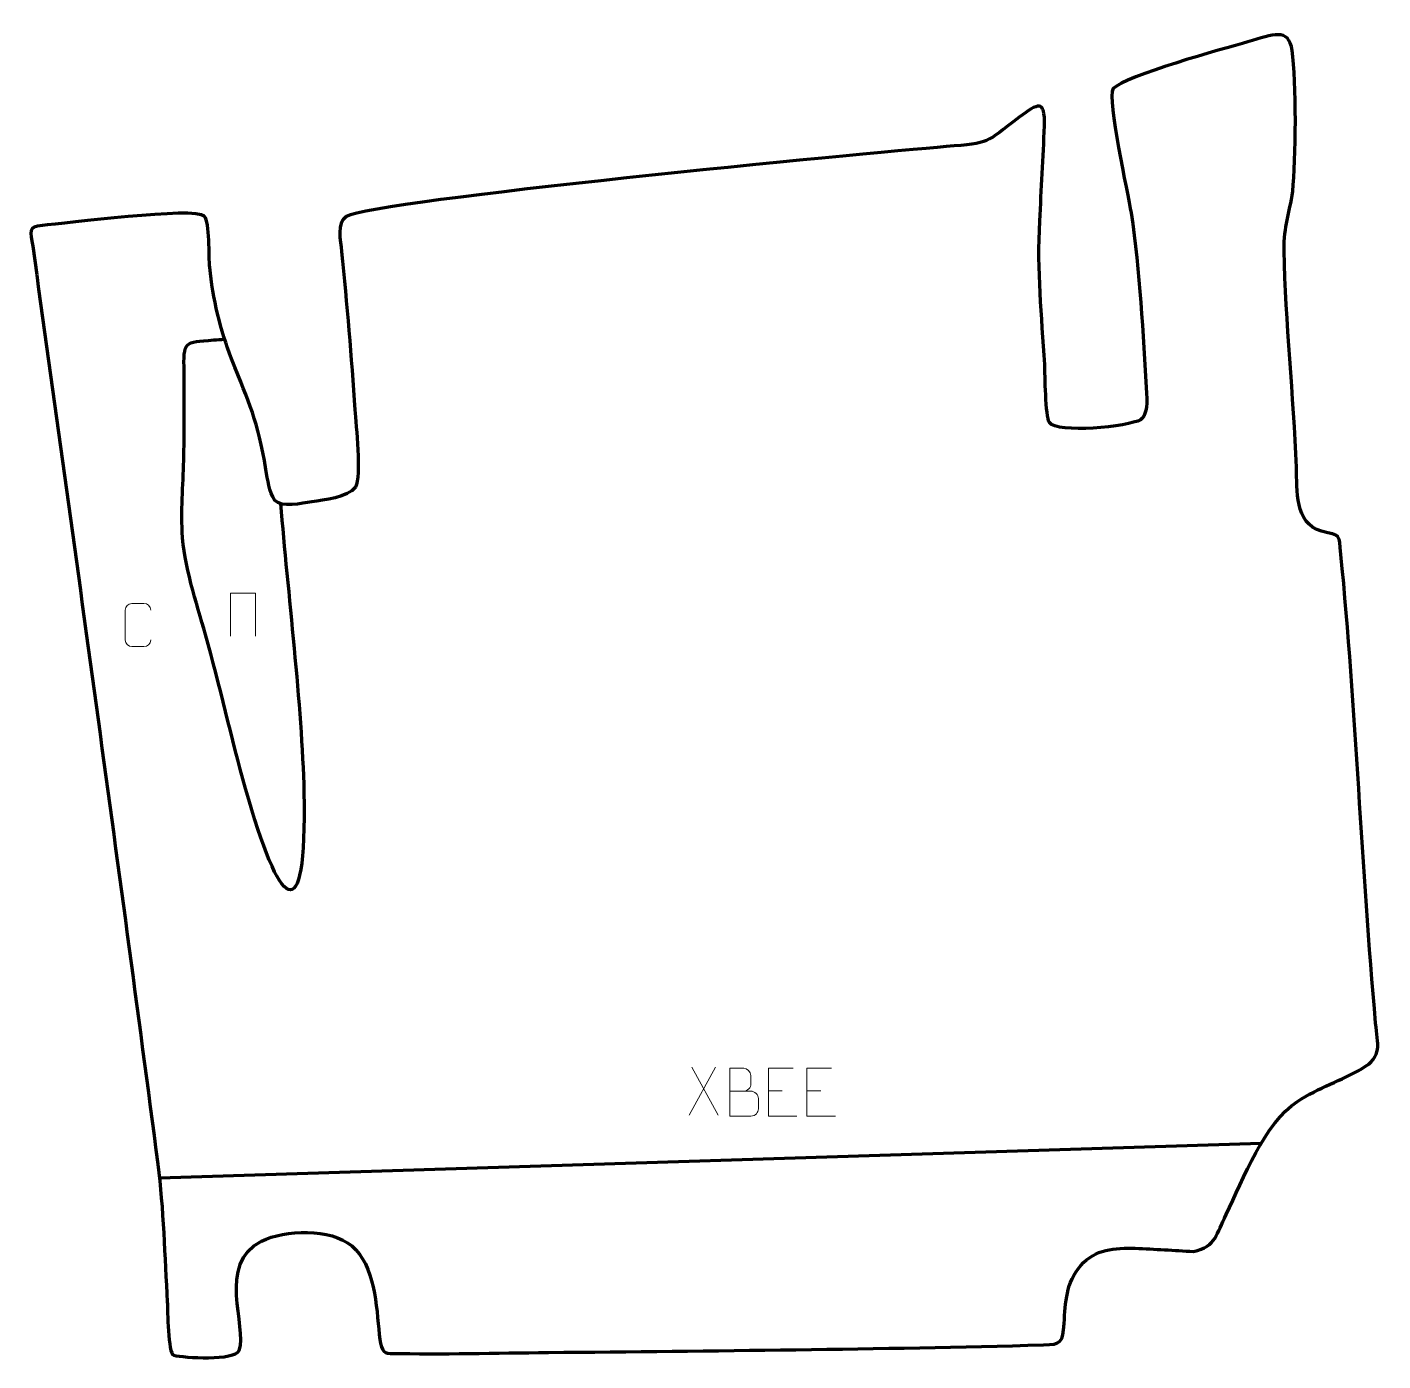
# Model space of a CAD drawing. Header units: millimetres. Extents: x -816 to -111, y 437 to 1130.
import ezdxf

# ---------------------------------------------------------------- set-up
doc = ezdxf.new("R2010")
doc.units = ezdxf.units.MM
doc.header["$MEASUREMENT"] = 0
doc.layers.add('layer 1', color=7, linetype='Continuous', plot=False)
doc.layers.add('layer 2', color=7, linetype='Continuous')
doc.layers.add('layer 3', color=7, linetype='Continuous')

msp = doc.modelspace()

# ---------------------------------------------------------------- linework, layer by layer
at = {"layer": 'layer 1', "color": 250, "lineweight": 9}
for points, knots in [([(-710.2067, 813.9027), (-710.2067, 813.9027), (-710.2067, 836.253), (-710.2067, 836.253), (-710.2067, 836.253), (-710.2067, 836.253), (-697.0884, 836.253), (-697.0884, 836.253), (-697.0884, 836.253), (-697.0884, 836.253), (-697.0884, 813.9027), (-697.0884, 813.9027)], [0, 0, 0, 0, 0.25, 0.25, 0.25, 0.25, 0.5, 0.5, 0.5, 0.5, 1, 1, 1, 1]), ([(-751.5843, 811.8761), (-751.7095, 809.7951), (-753.2117, 808.4699), (-755.1354, 808.4602), (-755.1354, 808.4602), (-757.224, 808.4605), (-759.3126, 808.4605), (-761.4009, 808.4602), (-761.4009, 808.4602), (-763.1251, 808.3658), (-764.8915, 810.0537), (-764.8815, 811.8605), (-764.8815, 811.8605), (-764.8811, 817.0287), (-764.8811, 822.1964), (-764.8815, 827.3638), (-764.8815, 827.3638), (-764.8777, 829.2789), (-763.3132, 830.8188), (-761.3853, 830.8067), (-761.3853, 830.8067), (-759.3023, 830.8067), (-757.2188, 830.8067), (-755.1354, 830.8067), (-755.1354, 830.8067), (-753.3919, 830.8385), (-751.6082, 829.5026), (-751.5843, 827.3192)], [0, 0, 0, 0, 0.125, 0.125, 0.125, 0.125, 0.25, 0.25, 0.25, 0.25, 0.375, 0.375, 0.375, 0.375, 0.5, 0.5, 0.5, 0.5, 0.625, 0.625, 0.625, 0.625, 0.75, 0.75, 0.75, 0.75, 1, 1, 1, 1]), ([(-450.683, 577.5379), (-447.0444, 577.5383), (-443.4573, 577.5383), (-439.8179, 577.5379), (-439.8179, 577.5379), (-437.8425, 577.5206), (-435.9189, 575.7845), (-435.9189, 573.7349), (-435.9189, 573.7349), (-435.9193, 572.6063), (-435.9193, 569.5569), (-435.9189, 568.428), (-435.9189, 568.428), (-435.9013, 566.5701), (-437.4434, 564.5562), (-439.7649, 564.5731), (-439.7649, 564.5731), (-443.4047, 564.5735), (-447.0441, 564.5735), (-450.683, 564.5731), (-450.683, 564.5731), (-450.683, 572.8914), (-450.683, 581.2092), (-450.683, 589.5267), (-450.683, 589.5267), (-448.3093, 589.5267), (-445.9352, 589.5267), (-443.561, 589.5267), (-443.561, 589.5267), (-441.8802, 589.5443), (-439.7834, 587.6338), (-439.7657, 585.6714), (-439.7657, 585.6714), (-439.7661, 583.6053), (-439.7661, 583.4593), (-439.7657, 581.3928), (-439.7657, 581.3928), (-439.7484, 579.3267), (-441.6029, 577.5206), (-443.6129, 577.5379)], [0, 0, 0, 0, 0.09090909, 0.09090909, 0.09090909, 0.09090909, 0.18181818, 0.18181818, 0.18181818, 0.18181818, 0.27272727, 0.27272727, 0.27272727, 0.27272727, 0.36363636, 0.36363636, 0.36363636, 0.36363636, 0.45454545, 0.45454545, 0.45454545, 0.45454545, 0.54545455, 0.54545455, 0.54545455, 0.54545455, 0.63636364, 0.63636364, 0.63636364, 0.63636364, 0.72727273, 0.72727273, 0.72727273, 0.72727273, 0.81818182, 0.81818182, 0.81818182, 0.81818182, 1, 1, 1, 1]), ([(-417.8598, 589.5267), (-417.8598, 589.5267), (-430.7337, 589.5267), (-430.7337, 589.5267), (-430.7337, 589.5267), (-430.7337, 589.5267), (-430.7337, 564.5731), (-430.7337, 564.5731), (-430.7337, 564.5731), (-430.7337, 564.5731), (-415.8679, 564.5731), (-415.8679, 564.5731)], [0, 0, 0, 0, 0.25, 0.25, 0.25, 0.25, 0.5, 0.5, 0.5, 0.5, 1, 1, 1, 1]), ([(-397.8598, 589.5267), (-397.8598, 589.5267), (-410.7337, 589.5267), (-410.7337, 589.5267), (-410.7337, 589.5267), (-410.7337, 589.5267), (-410.7337, 564.5731), (-410.7337, 564.5731), (-410.7337, 564.5731), (-410.7337, 564.5731), (-395.8679, 564.5731), (-395.8679, 564.5731)], [0, 0, 0, 0, 0.25, 0.25, 0.25, 0.25, 0.5, 0.5, 0.5, 0.5, 1, 1, 1, 1])]:
    msp.add_open_spline(points, degree=3, knots=knots, dxfattribs=at)
for points in [[(-458.1972, 590.0147), (-458.1972, 590.0147), (-471.9378, 565.1189), (-471.9378, 565.1189)], [(-470.4832, 590.0147), (-470.4832, 590.0147), (-456.7426, 565.0612), (-456.7426, 565.0612)], [(-430.7337, 577.647), (-430.7337, 577.647), (-423.5656, 577.647), (-423.5656, 577.647)], [(-410.7337, 577.647), (-410.7337, 577.647), (-403.5656, 577.647), (-403.5656, 577.647)]]:
    msp.add_open_spline(points, degree=3, dxfattribs=at)
at = {"layer": 'layer 2', "color": 140, "lineweight": 158}
msp.add_open_spline([(-684.1819, 882.6925), (-680.4841, 837.618), (-673.0768, 777.753), (-671.9936, 732.662), (-671.9936, 732.662), (-670.5839, 657.8439), (-684.7521, 672.2871), (-702.3601, 734.7457), (-702.3601, 734.7457), (-709.836, 761.2638), (-715.642, 788.2032), (-723.1438, 814.7356), (-723.1438, 814.7356), (-727.8564, 831.2237), (-734.5028, 851.0109), (-735.2374, 867.9767), (-735.2374, 867.9767), (-735.8085, 881.1644), (-734.7008, 894.4666), (-734.3712, 907.658), (-734.3712, 907.658), (-734.1581, 922.156), (-734.0687, 936.6228), (-734.2722, 951.1221), (-734.2722, 951.1221), (-734.5253, 967.0882), (-734.5266, 966.4954), (-718.8353, 967.6972), (-718.8353, 967.6972), (-716.9598, 967.8408), (-715.0856, 967.965), (-713.2103, 968.1161)], degree=3, knots=[0, 0, 0, 0, 0.11111111, 0.11111111, 0.11111111, 0.11111111, 0.22222222, 0.22222222, 0.22222222, 0.22222222, 0.33333333, 0.33333333, 0.33333333, 0.33333333, 0.44444444, 0.44444444, 0.44444444, 0.44444444, 0.55555556, 0.55555556, 0.55555556, 0.55555556, 0.66666667, 0.66666667, 0.66666667, 0.66666667, 0.77777778, 0.77777778, 0.77777778, 0.77777778, 1, 1, 1, 1], dxfattribs=at)
msp.add_open_spline([(-174.7881, 550.2794), (-174.7881, 550.2794), (-747.0616, 532.3078), (-747.0616, 532.3078)], degree=3, dxfattribs=at)
at = {"layer": 'layer 3', "color": 242, "lineweight": 158}
msp.add_open_spline([(-652.4389, 1013.7376), (-652.9757, 1019.0578), (-655.278, 1028.75), (-650.0008, 1031.7593), (-650.0008, 1031.7593), (-634.7181, 1040.4741), (-381.1752, 1064.5096), (-338.3652, 1068.1189), (-338.3652, 1068.1189), (-314.64, 1070.1023), (-318.722, 1069.6774), (-300.4108, 1083.4202), (-300.4108, 1083.4202), (-290.5343, 1090.6314), (-287.1212, 1092.9614), (-287.246, 1078.8483), (-287.246, 1078.8483), (-288.0874, 1062.4088), (-288.8692, 1045.9662), (-289.7488, 1029.5287), (-289.7488, 1029.5287), (-291.1568, 1003.2152), (-288.7194, 980.9017), (-287.187, 954.9319), (-287.187, 954.9319), (-286.9863, 949.7221), (-286.8259, 928.022), (-284.7638, 924.8455), (-284.7638, 924.8455), (-280.9754, 919.0099), (-243.4843, 922.5395), (-237.3715, 926.3079), (-237.3715, 926.3079), (-234.7659, 928.3376), (-233.8042, 932.2106), (-234.303, 940.1536), (-234.303, 940.1536), (-236.2598, 971.3154), (-237.5381, 1002.9284), (-242.3043, 1033.7899), (-242.3043, 1033.7899), (-243.9831, 1043.5361), (-254.8651, 1092.7682), (-251.6351, 1098.2576), (-251.6351, 1098.2576), (-245.323, 1104.957), (-194.576, 1118.8428), (-181.5976, 1122.5711), (-181.5976, 1122.5711), (-168.4697, 1126.3424), (-160.4049, 1130.1971), (-158.616, 1117.9877), (-158.616, 1117.9877), (-156.2723, 1101.9867), (-156.6589, 1061.0274), (-158.3332, 1045.0118), (-158.3332, 1045.0118), (-160.0458, 1032.5319), (-162.8975, 1027.7194), (-162.783, 1013.9632), (-162.783, 1013.9632), (-162.0546, 976.8523), (-157.8325, 938.8992), (-156.4037, 901.5546), (-156.4037, 901.5546), (-156.0247, 889.545), (-157.4631, 872.6555), (-143.4305, 868.3731), (-143.4305, 868.3731), (-133.0204, 865.8437), (-134.3799, 867.2079), (-133.3022, 856.3422), (-133.3022, 856.3422), (-125.3033, 775.7026), (-122.6388, 693.8595), (-115.2516, 612.9063), (-115.2516, 612.9063), (-114.2208, 601.6644), (-111.4933, 595.6077), (-122.3277, 589.2488), (-122.3277, 589.2488), (-133.105, 582.9234), (-144.6814, 579.5817), (-155.898, 572.2046), (-155.898, 572.2046), (-173.0973, 560.8926), (-184.0365, 531.7644), (-192.9297, 513.5005), (-192.9297, 513.5005), (-198.0191, 503.3529), (-197.8152, 496.9427), (-209.8504, 494.2838), (-209.8504, 494.2838), (-219.9449, 494.791), (-229.9983, 495.5165), (-240.1438, 495.9712), (-240.1438, 495.9712), (-250.5159, 496.1938), (-261.1743, 495.5237), (-268.3858, 487.0408), (-268.3858, 487.0408), (-276.2726, 477.7637), (-276.2613, 468.0619), (-277.1036, 456.8987), (-277.1036, 456.8987), (-277.8597, 446.8773), (-278.4484, 446.0146), (-287.8526, 445.7582), (-287.8526, 445.7582), (-373.4752, 443.424), (-459.3436, 442.6785), (-545.0003, 441.8015), (-545.0003, 441.8015), (-572.1098, 441.5237), (-600.2078, 440.8403), (-627.2688, 441.3224), (-627.2688, 441.3224), (-630.8823, 441.3944), (-632.1825, 443.651), (-632.9079, 451.2261), (-632.9079, 451.2261), (-634.284, 465.6416), (-635.2708, 487.1303), (-647.1205, 497.1342), (-647.1205, 497.1342), (-658.154, 506.449), (-681.9416, 505.7567), (-694.063, 499.6325), (-694.063, 499.6325), (-717.4754, 487.8035), (-701.2634, 455.3111), (-705.5892, 442.8713), (-705.5892, 442.8713), (-707.9803, 437.4427), (-734.2873, 439.039), (-739.6714, 440.3645), (-739.6714, 440.3645), (-742.6978, 441.3063), (-742.7822, 463.9584), (-742.9895, 467.9782), (-742.9895, 467.9782), (-744.4222, 491.3107), (-744.925, 516.6916), (-747.9342, 539.648), (-747.9342, 539.648), (-768.7692, 698.5955), (-790.8908, 857.5975), (-812.9179, 1016.3938), (-812.9179, 1016.3938), (-813.9832, 1024.0637), (-815.8186, 1026.5062), (-807.8937, 1027.1411), (-807.8937, 1027.1411), (-796.7459, 1028.2275), (-728.3493, 1036.9611), (-723.755, 1031.995), (-723.755, 1031.995), (-720.7065, 1028.6998), (-721.533, 1011.099), (-720.9426, 1005.2707), (-720.9426, 1005.2707), (-719.3283, 989.333), (-715.392, 972.8221), (-709.6181, 957.8827), (-709.6181, 957.8827), (-700.2849, 934.2772), (-696.0678, 926.4033), (-691.7673, 900.3442), (-691.7673, 900.3442), (-690.9064, 895.128), (-689.9741, 889.0106), (-687.2273, 884.4366), (-687.2273, 884.4366), (-683.4578, 880.3733), (-673.1982, 882.8856), (-667.8955, 883.6115), (-667.8955, 883.6115), (-661.6221, 884.4702), (-649.2899, 885.9198), (-645.2926, 891.2529), (-645.2926, 891.2529), (-641.9906, 897.0342), (-644.9766, 923.6392), (-645.5322, 931.3679), (-645.5322, 931.3679), (-647.4339, 958.864), (-649.6834, 986.3132), (-652.4389, 1013.7376)], degree=3, knots=[0, 0, 0, 0, 0.02083333, 0.02083333, 0.02083333, 0.02083333, 0.04166667, 0.04166667, 0.04166667, 0.04166667, 0.0625, 0.0625, 0.0625, 0.0625, 0.08333333, 0.08333333, 0.08333333, 0.08333333, 0.10416667, 0.10416667, 0.10416667, 0.10416667, 0.125, 0.125, 0.125, 0.125, 0.14583333, 0.14583333, 0.14583333, 0.14583333, 0.16666667, 0.16666667, 0.16666667, 0.16666667, 0.1875, 0.1875, 0.1875, 0.1875, 0.20833333, 0.20833333, 0.20833333, 0.20833333, 0.22916667, 0.22916667, 0.22916667, 0.22916667, 0.25, 0.25, 0.25, 0.25, 0.27083333, 0.27083333, 0.27083333, 0.27083333, 0.29166667, 0.29166667, 0.29166667, 0.29166667, 0.3125, 0.3125, 0.3125, 0.3125, 0.33333333, 0.33333333, 0.33333333, 0.33333333, 0.35416667, 0.35416667, 0.35416667, 0.35416667, 0.375, 0.375, 0.375, 0.375, 0.39583333, 0.39583333, 0.39583333, 0.39583333, 0.41666667, 0.41666667, 0.41666667, 0.41666667, 0.4375, 0.4375, 0.4375, 0.4375, 0.45833333, 0.45833333, 0.45833333, 0.45833333, 0.47916667, 0.47916667, 0.47916667, 0.47916667, 0.5, 0.5, 0.5, 0.5, 0.52083333, 0.52083333, 0.52083333, 0.52083333, 0.54166667, 0.54166667, 0.54166667, 0.54166667, 0.5625, 0.5625, 0.5625, 0.5625, 0.58333333, 0.58333333, 0.58333333, 0.58333333, 0.60416667, 0.60416667, 0.60416667, 0.60416667, 0.625, 0.625, 0.625, 0.625, 0.64583333, 0.64583333, 0.64583333, 0.64583333, 0.66666667, 0.66666667, 0.66666667, 0.66666667, 0.6875, 0.6875, 0.6875, 0.6875, 0.70833333, 0.70833333, 0.70833333, 0.70833333, 0.72916667, 0.72916667, 0.72916667, 0.72916667, 0.75, 0.75, 0.75, 0.75, 0.77083333, 0.77083333, 0.77083333, 0.77083333, 0.79166667, 0.79166667, 0.79166667, 0.79166667, 0.8125, 0.8125, 0.8125, 0.8125, 0.83333333, 0.83333333, 0.83333333, 0.83333333, 0.85416667, 0.85416667, 0.85416667, 0.85416667, 0.875, 0.875, 0.875, 0.875, 0.89583333, 0.89583333, 0.89583333, 0.89583333, 0.91666667, 0.91666667, 0.91666667, 0.91666667, 0.9375, 0.9375, 0.9375, 0.9375, 0.95833333, 0.95833333, 0.95833333, 0.95833333, 1, 1, 1, 1], dxfattribs=at)

doc.saveas('drawing.dxf')
